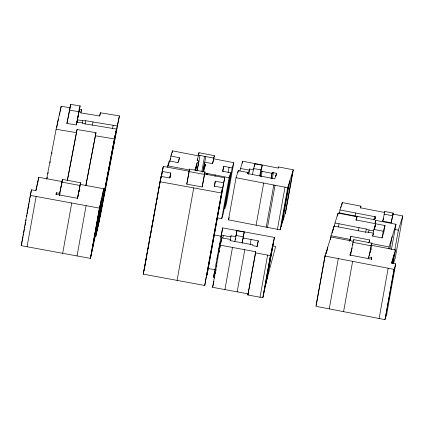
<?xml version="1.0" encoding="UTF-8"?>
<svg xmlns="http://www.w3.org/2000/svg" width="424" height="424" viewBox="0 0 424 424"><rect width="100%" height="100%" fill="white"/><g stroke="black" fill="none" stroke-linecap="round" stroke-linejoin="round"><path stroke-width="0.64" d="M80.152 184.403L103.742 188.744L94.695 239.03L90.413 258.401L21.2 245.666L30.48 194.335M22.435 240.079L23.066 236.587M23.299 235.288L23.532 233.99M23.765 232.686L24.348 229.437M24.581 228.138L24.815 226.84M25.053 225.542L25.636 222.287M25.869 220.989L26.103 219.69M26.691 216.441L26.924 215.143M27.157 213.839L27.74 210.59M27.973 209.292L29.028 203.441M29.261 202.142L29.844 198.893M30.078 197.595L30.311 196.296M30.549 194.992L31.482 189.793L35.812 190.593L38.754 177.285L62.095 181.583M36.024 190.36L36.718 186.491M36.459 188.987L37.736 181.896M37.71 183.089L38.754 177.285M27.062 246.742L36.109 196.46M56.058 194.69L56.408 192.756L59.62 193.349L61.48 184.933M59.275 195.284L59.62 193.349M59.397 195.443L62.408 179.405L80.534 182.744L79.012 191.208M59.609 194.961L59.842 193.673M60.42 190.45L60.653 189.157M61.12 186.581L62.408 179.405M59.742 194.6L59.975 193.312M62.694 253.298L71.741 203.017M77.407 198.824L77.99 195.602M77.603 198.432L80.534 182.744M79.065 191.33L79.299 190.042M77.051 255.942L86.099 205.656M90.413 258.401L99.46 208.115L103.742 188.744M90.635 257.389L99.682 207.108M91.462 253.653L100.61 202.905M92.4 249.392L101.447 199.11M204.421 174.015L224.736 177.751L223.633 182.739L215.344 181.212L214.247 186.163L222.536 187.689L204.728 285.469L143.264 274.158L161.078 176.379L169.711 177.969L170.808 173.018L162.169 171.429L163.272 166.447L189.486 171.269M160.595 178.562L143.264 274.158M144.558 268.196L145.612 262.334M145.845 261.03L146.9 255.168M147.133 253.87L147.722 250.611M147.955 249.312L148.188 248.008M148.421 246.704L149.01 243.45M149.243 242.146L149.476 240.848M150.064 237.588L150.297 236.285M150.531 234.986L151.119 231.727M151.352 230.428L152.407 224.566M152.64 223.263L153.228 220.008M153.462 218.704L154.516 212.843M154.749 211.544L154.983 210.24M155.216 208.937L155.804 205.682M156.037 204.379L156.271 203.075M156.859 199.821L157.092 198.517M157.325 197.218L157.913 193.959M158.147 192.66L158.735 189.401M158.968 188.102L160.023 182.241M160.256 180.937L161.078 176.379M160.818 178.954L162.185 171.36M161.2 177.592L162.906 168.1M161.565 175.939L162.132 172.775M162.36 171.508L163.272 166.447M167.538 167.13L169.309 160.945L177.921 162.609L179.447 157.739L170.835 156.074L169.897 161.284M167.936 166.144L168.28 164.221M168.821 163.584L169.309 160.945M170.453 159.79L170.687 158.486M171.269 155.232L171.503 153.933M172.118 152.804L172.473 150.854L198.427 155.862M169.902 177.709L170.49 174.455M169.987 177.577L170.808 173.018M178.133 162.498L178.366 161.194M178.981 160.341L179.447 157.739M186.746 184.133L189.549 169.102L204.962 171.937L202.153 186.968L186.746 184.133L187.154 182.288M187.286 181.673L189.549 169.102M195.575 170.003L196.513 164.793M196.996 170.861L198.951 161.03L197.224 160.696L198.983 152.698L214.364 155.666L212.599 163.664L204.755 162.154L202.804 171.985M195.697 170.729L197.102 162.917L198.522 162.403M198.538 155.179L198.983 152.698M177.089 280.381L193.726 187.917M197.192 170.798L199.953 155.454M201.904 171.232L204.58 156.35L198.225 155.12M203.001 171.916L205.757 156.578L204.58 156.35M203.955 170.506L204.538 167.252M204.93 167.12L205.396 164.517L204.326 163.521M202.153 186.968L204.962 171.937M206.663 174.699L206.901 173.4M207.309 174.826L207.543 173.522M212.599 163.664L214.364 155.666M215.01 176.31L215.244 175.006M214.406 186.422L215.344 181.212M222.945 171.519L223.883 166.314L232.156 167.909L233.794 162.684L213.272 158.724M204.728 285.469L222.536 187.689M223.633 182.739L206.997 275.202L224.736 177.751M228.091 172.515L229.029 167.305M217.305 217.841L221.715 218.694L229.093 177.683L230.63 172.78L222.356 171.185L223.883 166.314M230.63 172.78L223.252 213.791L221.715 218.694M232.156 167.909L224.773 208.921L226.411 203.695L233.794 162.684M214.608 277.439L213.495 277.238L222.669 227.9L274.423 237.419L266.844 279.554L262.822 297.743L247.897 294.998L255.725 251.724L220.183 245.183L212.599 287.318L248.146 293.859L247.897 294.998M216.251 263.548L216.484 262.255M217.072 259.011L217.305 257.718M217.538 256.419L217.772 255.121M218.355 251.883L218.588 250.584M218.821 249.291L219.054 247.992M219.637 244.749L219.871 243.456M220.92 237.62L221.153 236.322M221.386 235.029L222.669 227.9M214.571 278.049L214.804 276.75M215.387 273.512L215.62 272.213M215.853 270.915L216.086 269.622M216.669 266.378L216.903 265.085M219.234 252.121L219.468 250.823M220.051 247.579L220.284 246.286M220.867 243.042L221.8 237.859L230.693 239.496L230.46 240.79M222.839 238.108L223.305 235.511M239.867 171.005L242.592 161.205L278.059 168.047L278.409 166.929L293.302 169.801L285.718 211.936L280.116 229.829L228.478 219.865L236.057 177.73L238.277 170.644L247.998 172.52L247.764 173.814M237.928 172.589L238.277 170.644M242.242 163.15L242.592 161.205M230.126 240.996L231.059 235.813L235.892 236.698L236.974 230.688L244.219 232.023L242.205 243.222M224.911 289.581L232.49 247.446M234.838 241.463L236.974 230.688M235.309 239.942L235.543 238.643M248.506 174.015L249.561 168.98L253.955 169.828M248.628 174.169L249.561 168.98M252.487 174.518L253.568 168.503L255.036 163.818L262.271 165.217L260.251 176.411M254.495 166.823L255.036 163.818M242.088 242.798L244.219 232.023M237.191 291.844L244.775 249.709M259.716 175.912L260.802 169.902L262.271 165.217M261.179 176.591L262.112 171.402M250.149 244.68L251.082 239.496M256.107 225.197L263.686 183.062M247.95 294.754L255.725 251.724M257.034 246.842L257.501 244.251M257.326 246L258.258 240.816L243.138 238.034M271.069 178.499L272.261 172.483L276.533 173.305L276.066 175.896M271.212 178.313L272.261 172.483M272.356 178.536L273.406 172.701M266.23 227.147L273.809 185.012M275.626 176.739L275.86 175.446M267.464 227.386L275.049 185.251M278.176 168.222L278.409 166.929M260.034 297.229L267.613 255.094M262.822 297.743L270.401 255.608L274.423 237.419M263.161 296.201L270.745 254.066M265.233 286.836L272.812 244.706M266.065 283.068L273.65 240.933M277.423 229.31L285.007 187.175L236.057 177.73M280.116 229.829L287.695 187.694L293.302 169.801M281.197 226.374L288.776 184.239M282.358 222.664L289.942 180.529M285.246 213.452L292.825 171.317M353.208 241.272L330.937 236.974L324.969 256.027L315.922 306.314L384.976 319.638L386.699 314.142L395.746 263.861L391.421 263.023L395.523 249.937L370.947 245.194M316.23 305.322L325.277 255.036M326.083 253.298L326.432 251.363M326.109 253.483L326.575 250.907M327.047 251.04L327.747 247.171M330.291 239.602L330.985 235.739L334.022 226.061L365.303 232.092L368.313 232.167L373.109 233.094M330.709 238.267L330.937 236.974M332.125 233.205L332.586 230.63M333.248 229.077L333.476 227.789M332.973 230.773L333.55 227.55M333.672 227.99L334.022 226.061M334.398 226.22L334.981 222.998L338.076 213.113L356.997 216.765L356.42 219.982M337.541 216.092L338.076 213.113M339.396 213.203L339.979 209.965L342.29 202.577L360.946 206.175L360.601 208.11M340.875 207.659L341.103 206.366M341.829 205.158L342.29 202.577M338.426 226.994L339.004 223.777L334.981 222.998M329.252 308.884L338.299 258.603M349.561 241.325L350.865 236.338L369.664 239.968L369.315 241.897M350.054 240.848L350.865 236.338M355.036 216.219L355.619 212.981M356.091 220.284L356.732 216.712M350.16 255.64L350.743 252.418M350.616 255.296L352.948 242.321L353.786 239.65L371.875 243.143L370.231 252.248M352.816 245.035L353.033 243.837M353.568 240.848L353.786 239.65M343.578 311.645L352.625 261.364M358.434 230.857L359.011 227.635M365.679 232.257L366.262 229.034L339.004 223.777M368.525 232.601L368.986 230.025L366.262 229.034M373.91 219.865L374.493 216.627L339.979 209.965M375.224 218.773L375.574 216.834L374.493 216.627M368.149 258.905L371.09 248.692L370.624 251.273M369.288 255.259L369.638 253.324M372.696 236.083L373.894 229.426L375.669 223.755L385.024 225.557L383.826 232.214L382.045 237.885L372.696 236.083L373.422 233.767M369.283 255.561L371.037 245.809L371.875 243.143M375.335 222.966L375.796 220.39L395.968 224.285L391.447 249.397M374.366 228.955L374.8 226.533M374.471 228.684L374.938 226.098M374.927 227.418L375.473 224.391M375.235 226.172L375.669 223.755M371.339 259.303L371.567 258.015M371.355 259.525L371.7 257.591L368.493 256.976M382.74 221.153L384.833 211.481L393.255 213.108L391.161 222.78L382.74 221.153L383.566 218.514M384.6 212.758L384.833 211.481M382.045 237.885L383.243 231.234L385.024 225.557M391.161 222.78L393.255 213.108M388.527 248.84L395.968 224.285M389.863 248.973L392.062 236.735M379.125 318.509L388.172 268.222M391.877 263.505L392.688 258.99M394.744 250.229L398.359 230.153L402.8 215.975L392.55 213.998M392.481 263.495L394.103 254.469M393.09 263.474L395.523 249.937M402.8 215.975L395.226 258.078L393.488 263.627M384.976 319.638L394.023 269.351L395.746 263.861M385.299 318.61L394.346 268.328M46.624 179.092L56.1 129.283L61.189 106.281L69.997 107.738M47.064 178.451L47.313 177.158M47.928 173.919L48.172 172.626M50.021 162.927L50.265 161.629M51.744 153.87L51.988 152.576M56.79 127.348L58.39 118.937M59.466 115.339L59.959 112.747M60.203 111.454L61.189 106.281M94.478 236.38L95.745 236.587L97.923 226.745L116.51 129.071L85.044 123.872L82.272 122.902L76.951 122.027L76.304 124.969L66.897 123.41L70.697 104.362L80.104 105.921L76.94 122.435M68.174 117.644L70.697 104.362M76.304 124.969L80.104 105.921M76.861 122.578L79.58 108.306M67.294 180.629L76.649 131.467M67.352 180.635L77.073 129.537L95.983 132.664L85.892 185.707M80.862 112.869L81.477 109.636L78.912 109.212M82.261 123.315L82.754 120.729L85.733 120.761L117.199 125.96L119.42 115.911L100.387 112.763L99.672 115.996L80.761 112.869L81.477 109.636M85.118 123.993L85.733 120.761M92.406 125.197L93.026 121.964M85.818 185.574L95.983 132.664M99.767 115.996L100.387 112.763M112.53 128.525L113.144 125.292M95.745 236.587L114.332 138.913L116.51 129.071M96.895 231.393L115.482 133.719M97.531 228.504L116.171 130.592M117.199 125.96L98.607 223.633L100.833 213.585L119.42 115.911M31.482 189.793L30.247 195.379L99.46 208.115M21.2 245.666L22.308 240.647M66.897 123.41L68.031 118.285M56.408 192.756L56.053 194.362L77.396 198.289L79.643 188.108M77.576 119.197L77.433 119.849L82.754 120.729M77.073 129.537L76.389 132.638L56.1 129.283M144.075 270.48L144.319 269.388M220.183 245.183L221.8 237.859M213.495 277.238L214.82 271.233M212.599 287.318L213.95 281.213M231.059 235.813L230.815 236.894L221.074 235.103M230.693 239.496L230.433 240.652L252.927 244.791L252.736 245.639L257.018 246.424L258.258 240.816M266.844 279.554L275.664 246.498L273.072 246.01M170.835 156.074L172.473 150.854M197.224 160.696L197.791 158.883M194.892 169.976L197.102 162.917M203.133 171.736L205.396 164.517M228.478 219.865L229.214 217.501M247.998 172.52L247.664 173.586L274.8 178.822L276.533 173.305M356.997 216.765L356.001 219.945L374.8 223.57L375.796 220.39M360.946 206.175L360.437 207.802L384.806 212.504M352.159 247.892L349.917 255.057L371.207 259.17L371.7 257.591M375.574 216.834L374.673 219.712L339.078 212.843M368.705 243.016L369.664 239.968M69.425 110.134L78.827 111.687M95.299 135.765L114.332 138.913M96.778 226.559L97.923 226.745M189.003 171.561L204.416 174.402M159.901 181.689L221.365 193M61.809 182.119L79.935 185.452M235.919 235.453L243.169 236.788M255.476 252.863L270.401 255.608M214.131 234.896L221.254 236.242M207.898 268.445L215.026 269.786M285.007 187.175L287.695 187.694M205.757 156.578L213.606 158.088M253.568 168.503L260.802 169.902M261.189 171.227L272.001 173.31M240.334 168.413L249.206 170.125M167.772 165.848L189.459 170.035M204.591 172.955L229.093 177.683M384.006 214.125L392.428 215.747M394.474 229.4L398.359 230.153M373.894 229.426L383.243 231.234M368.986 230.025L373.687 230.932M330.985 235.739L349.906 239.39M371.859 243.625L388.877 246.911M352.948 242.321L371.037 245.809M324.969 256.027L394.023 269.351"/></g></svg>
